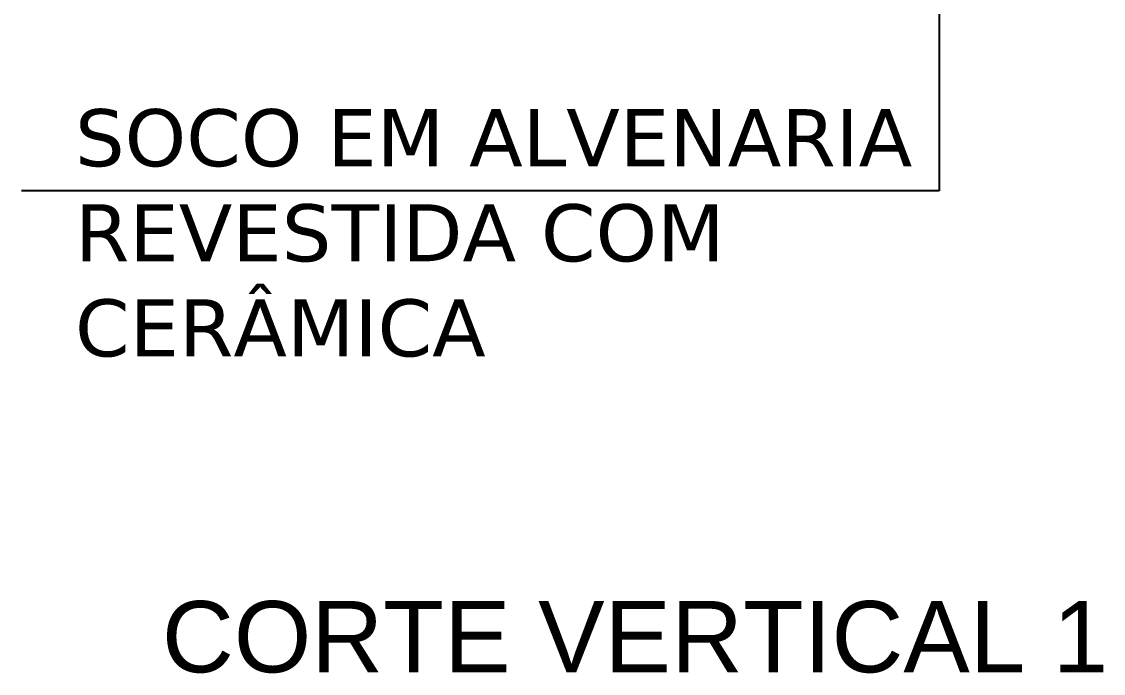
# Model space of a CAD drawing. Extents: x -36 to 357, y 137 to 237.
# Drawn here: x 46.754 to 47.664, y 151.207 to 151.756 of the extents above; entities that cross this region are included whole.
import ezdxf

# ---------------------------------------------------------------- set-up
doc = ezdxf.new("R2010")
doc.units = 0
doc.header["$LTSCALE"] = 0.01
doc.layers.get('0').update_dxf_attribs({"linetype": 'CONTINUOUS'})
doc.layers.add('ARQ-SMB-1_025', color=1, linetype='CONTINUOUS')
doc.layers.add('ARQ-TXT-1_025', color=2, linetype='CONTINUOUS')
doc.styles.add('ESC-50-A20', font='arial.ttf', dxfattribs={"height": 0.1})
doc.styles.add('FNDE Texto Cota 0025', font='verdana.ttf', dxfattribs={"height": 0.04})
doc.dimstyles.new('FNDE 1-0025', dxfattribs={"dimscale": 5, "dimtxt": 0.04, "dimasz": 0.0035, "dimexe": 0.15, "dimexo": 0.15, "dimgap": 0.0025, "dimtad": 1, "dimzin": 1, "dimdsep": 46, "dimtxsty": 'FNDE Texto Cota 0025', "dimblk": 'tic', "dimcen": 0.015, "dimdle": 0.15, "dimse1": 1, "dimse2": 1, "dimclrd": 251, "dimclre": 251, "dimclrt": 256, "dimaunit": 1, "dimadec": 3, "dimazin": 0, "dimtfac": 1, "dimtix": 1, "dimtmove": 2, "dimatfit": 3, "dimfxl": 0.15, "dimtvp": 1, "dimtolj": 1, "dimtzin": 0, "dimarcsym": 0})

# ---------------------------------------------------------------- blocks, each defined once
blk = doc.blocks.new('tic')
blk.add_line((-0.6, -0.6), (0.6, 0.6))
at = {"color": 251}
for p, q in [((0, -1), (0, 1)), ((-1, 0), (1, 0))]:
    blk.add_line(p, q, dxfattribs=at)

msp = doc.modelspace()

# ---------------------------------------------------------------- texts
at = {"layer": 'ARQ-TXT-1_025', "insert": (46.79861, 151.68192), "char_height": 0.048, "attachment_point": 1, "style": 'ESC-50-A20'}
msp.add_mtext_dynamic_manual_height_columns('{\\fVerdana|b0|i0|c0|p34;SOCO EM ALVENARIA\\PREVESTIDA COM\\PCERÂMICA}', width=8.5281775, gutter_width=0.5, heights=[0], dxfattribs=at)
at = {"layer": 'ARQ-TXT-1_025', "color": 3, "insert": (46.84186, 151.20716, -0.98151), "char_height": 0.06, "width": 0.8067943, "attachment_point": 7, "style": 'ESC-50-A20'}
msp.add_mtext('\\pi0.029905;CORTE VERTICAL 1', dxfattribs=at)

# ---------------------------------------------------------------- leaders
at = {"layer": 'ARQ-SMB-1_025', "ltscale": 10}
msp.add_leader([(47.52595, 151.8419, -0.94302), (47.52595, 151.61312, -0.94302), (46.7537, 151.61312, -0.94302)], dimstyle='FNDE 1-0025', override={"dimlfac": 100, "dimclrd": 252, "dimclre": 252}, dxfattribs=at)

doc.saveas('drawing.dxf')
